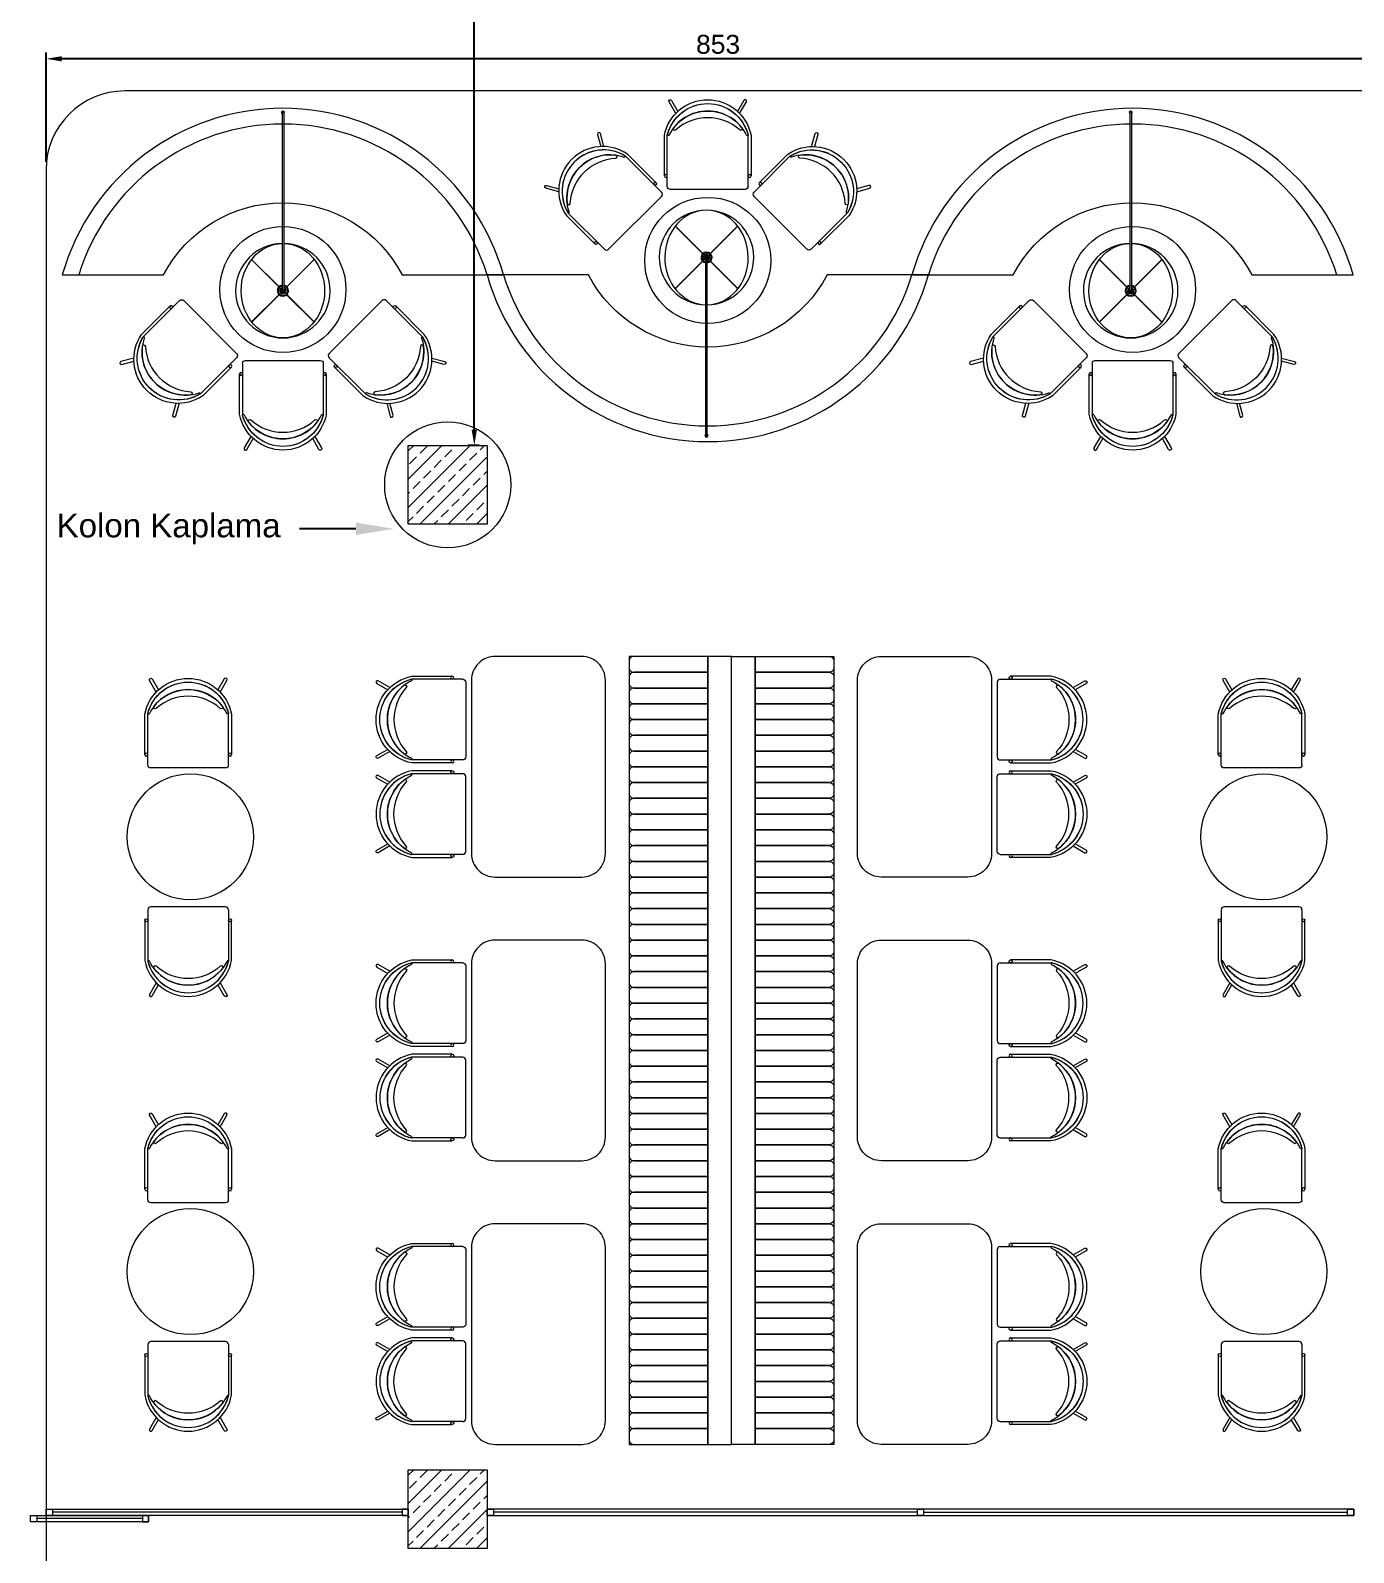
# Model space of a CAD drawing. Header units: millimetres. Extents: x 7998 to 72132, y -12523 to 5591.
# Drawn here: x 65628 to 66468, y -9872 to -8906 of the extents above; entities that cross this region are included whole.
import ezdxf
from ezdxf import colors
from ezdxf.entities.mleader import LeaderData, LeaderLine
from ezdxf.math import Vec2, Vec3

# ---------------------------------------------------------------- set-up
doc = ezdxf.new("R2010")
doc.units = ezdxf.units.MM
doc.layers.add('Xray_Column Scan', color=7, linetype='Continuous', lineweight=13, true_color=0x525252)
for name, color, linetype, lineweight in [('Xray_Concrete Arme Column', 8, 'Continuous', 35), ('Xray_Furniture Temporary', 23, 'Continuous', 15), ('Xray_Text', 253, 'Continuous', 20), ('Xray_Window', 153, 'Continuous', 20)]:
    doc.layers.add(name, color=color, linetype=linetype, lineweight=lineweight)
doc.styles.get("Standard").update_dxf_attribs({"font": 'arial.ttf'})
doc.dimstyles.new('IC OLCU', dxfattribs={"dimtxt": 12, "dimasz": 10, "dimexe": 4, "dimexo": 5, "dimgap": 3, "dimtad": 1, "dimdec": 0, "dimtxsty": 'Standard', "dimcen": 5, "dimdle": 10, "dimclrd": 154, "dimclre": 154, "dimclrt": 151, "dimadec": 0, "dimazin": 0, "dimtfac": 1, "dimtdec": 0, "dimtmove": 0, "dimatfit": 3, "dimfxl": 1, "dimarcsym": 0})

# ---------------------------------------------------------------- blocks, each defined once
blk = doc.blocks.new('SANDALYEÜ')
at = {"layer": 'Xray_Furniture Temporary'}
for p, q in [((55180.1, 5075.6), (55180.1, 5041.3)), ((55232.1, 5077.6), (55182.1, 5077.6)), ((55234.1, 5075.6), (55234.1, 5041.3))]:
    blk.add_line(p, q, dxfattribs=at)
for points in [[(55178.1, 5068.6), (55178.1, 5041.6, 0.827586), (55236.1, 5041.6), (55236.1, 5068.6)], [(55185.8, 5026.8), (55181.3, 5019, 1), (55183, 5018), (55187.2, 5025.4)], [(55228.5, 5026.8), (55233, 5019, -1), (55231.3, 5018), (55227, 5025.4)]]:
    blk.add_lwpolyline(points, format="xyb", dxfattribs=at)
for points in [[(55234.1, 5041, 0.898684), (55233.1, 5041.2, -0.619296), (55181.2, 5041.2, 0.898684), (55180.2, 5041, 0.775257)], [(55185.7, 5037.8, 0.913533), (55184.2, 5036.4, 0.490973), (55230.1, 5036.4, 0.913533), (55228.6, 5037.8, -0.383369)]]:
    blk.add_lwpolyline(points, format="xyb", close=True, dxfattribs=at)
for centre in [(55179.1, 5068.6), (55235.1, 5068.6)]:
    blk.add_circle(centre, 1, dxfattribs=at)
for centre, radius, start, end in [((55182.1, 5075.6), 2, 90, 180), ((55232.1, 5075.6), 2, 0, 90), ((55207.1, 5047.9), 27.8, 193.7703, 346.2297)]:
    blk.add_arc(centre, radius, start, end, dxfattribs=at)
blk = doc.blocks.new('*D2721')
at = {"color": 154, "lineweight": -2, "transparency": 16777216}
for p, q in [((65913.01, -8569.9), (65905.87, -8569.9)), ((65909.87, -9159.9), (65909.87, -8579.9)), ((65913.01, -9169.9), (65905.87, -9169.9))]:
    blk.add_line(p, q, dxfattribs=at)
at = {"color": 154, "transparency": 16777216}
for points in [[(65908.2, -8579.9), (65911.54, -8579.9), (65909.87, -8569.9)], [(65908.2, -9159.9), (65911.54, -9159.9), (65909.87, -9169.9)]]:
    blk.add_solid(points, dxfattribs=at)
at = {"layer": 'Defpoints', "color": 0, "transparency": 16777216}
for p in [(65909.87, -8569.9), (65918.01, -8569.9), (65918.01, -9169.9)]:
    blk.add_point(p, dxfattribs=at)
at = {"color": 151, "lineweight": 0, "transparency": 16777216, "insert": (65900.74, -8869.9), "char_height": 12, "attachment_point": 5, "rotation": 90}
blk.add_mtext('600', dxfattribs=at)
blk = doc.blocks.new('*D2722')
at = {"color": 154, "lineweight": -2, "transparency": 16777216}
for p, q in [((65638.13, -8989.92), (65638.13, -8920.49)), ((66481.01, -8924.49), (65648.13, -8924.49)), ((66491.01, -8943.9), (66491.01, -8920.49))]:
    blk.add_line(p, q, dxfattribs=at)
at = {"color": 154, "transparency": 16777216}
for points in [[(65648.13, -8922.82), (65648.13, -8926.16), (65638.13, -8924.49)], [(66481.01, -8922.82), (66481.01, -8926.16), (66491.01, -8924.49)]]:
    blk.add_solid(points, dxfattribs=at)
at = {"layer": 'Defpoints', "color": 0, "transparency": 16777216}
for p in [(65638.13, -8924.49), (66491.01, -8948.9), (65638.13, -8994.92)]:
    blk.add_point(p, dxfattribs=at)
at = {"color": 151, "lineweight": 0, "transparency": 16777216, "insert": (66064.57, -8915.36), "char_height": 12, "attachment_point": 5}
blk.add_mtext('853', dxfattribs=at)

msp = doc.modelspace()

# ---------------------------------------------------------------- hatches: boundary and pattern name
at = {"layer": 'Xray_Column Scan', "linetype": 'Continuous', "lineweight": 0}
h = msp.add_hatch(dxfattribs=at)
h.set_pattern_fill('ANSI33', color=256, scale=2)
h.set_pattern_definition([(45, (55633.489, -21006.314), (-8.980256, 8.980256), []), (45, (55642.469, -21006.314), (-8.980256, 8.980256), [6.35, -3.175])])
h.paths.add_polyline_path([(65868.01, -9219.9), (65868.01, -9169.9), (65918.01, -9169.9), (65918.01, -9219.9)])
h = msp.add_hatch(dxfattribs=at)
h.set_pattern_fill('ANSI33', color=256, scale=2)
h.set_pattern_definition([(45, (55633.489, -21656.314), (-8.980256, 8.980256), []), (45, (55642.469, -21656.314), (-8.980256, 8.980256), [6.35, -3.175])])
h.paths.add_polyline_path([(65868.01, -9869.9), (65868.01, -9819.9), (65918.01, -9819.9), (65918.01, -9869.9)])

# ---------------------------------------------------------------- linework, layer by layer
at = {"layer": 'Xray_Concrete Arme Column', "linetype": 'Continuous', "lineweight": 0}
for points in [[(65868.01, -9219.9), (65868.01, -9169.9), (65918.01, -9169.9), (65918.01, -9219.9), (65868.01, -9219.9)], [(65868.01, -9869.9), (65868.01, -9819.9), (65918.01, -9819.9), (65918.01, -9869.9), (65868.01, -9869.9)]]:
    msp.add_lwpolyline(points, dxfattribs=at)
at = {"layer": 'Xray_Furniture Temporary', "linetype": 'Continuous', "lineweight": 0}
for p, q in [((65787.94, -8958.59), (65787.94, -9071.59)), ((65788.94, -8958.59), (65788.94, -9071.59)), ((66325.88, -8958.59), (66325.88, -9071.59)), ((66326.88, -8958.59), (66326.88, -9071.59)), ((66037.38, -9030.76), (66054.75, -9048.13)), ((66037.48, -9030.66), (66054.85, -9048.03)), ((66076.98, -9030.67), (66059.61, -9048.04)), ((66077.08, -9030.76), (66059.71, -9048.13)), ((66055.13, -9050.6), (66055.35, -9050.6)), ((66055.53, -9049.81), (66055.33, -9049.71)), ((66055.9, -9049.27), (66055.74, -9049.11)), ((66056.34, -9048.7), (66056.44, -9048.9)), ((66056.73, -9163.64), (66056.73, -9050.64)), ((66057.23, -9048.72), (66057.23, -9048.5)), ((66057.73, -9163.64), (66057.73, -9050.64)), ((66058.02, -9048.9), (66058.12, -9048.7)), ((66058.55, -9049.27), (66058.71, -9049.11)), ((66058.93, -9049.81), (66059.13, -9049.71)), ((66059.1, -9050.6), (66059.33, -9050.6)), ((65785.87, -9069.24), (65768.51, -9051.87)), ((65785.97, -9069.15), (65768.6, -9051.78)), ((65790.91, -9069.15), (65808.28, -9051.79)), ((65791, -9069.25), (65808.37, -9051.88)), ((66054.67, -9052.98), (66037.3, -9070.35)), ((66054.76, -9053.08), (66037.39, -9070.45)), ((66055.33, -9051.49), (66055.53, -9051.39)), ((66055.74, -9052.08), (66055.9, -9051.93)), ((66056.34, -9052.5), (66056.44, -9052.3)), ((66058.02, -9052.3), (66058.12, -9052.5)), ((66058.71, -9052.08), (66058.55, -9051.93)), ((66059.13, -9051.49), (66058.93, -9051.39)), ((66059.7, -9053.07), (66077.07, -9070.44)), ((66059.8, -9052.98), (66077.16, -9070.35)), ((66323.82, -9069.24), (66306.45, -9051.87)), ((66323.91, -9069.15), (66306.54, -9051.78)), ((66328.85, -9069.15), (66346.22, -9051.79)), ((66328.95, -9069.25), (66346.32, -9051.88)), ((65786.95, -9070.14), (65787.11, -9070.3)), ((65787.55, -9069.72), (65787.64, -9069.93)), ((65789.23, -9069.93), (65789.32, -9069.72)), ((65789.92, -9070.14), (65789.76, -9070.3)), ((66324.89, -9070.14), (66325.05, -9070.3)), ((66325.49, -9069.72), (66325.59, -9069.93)), ((66327.17, -9069.93), (66327.27, -9069.72)), ((66327.86, -9070.14), (66327.71, -9070.3)), ((65768.59, -9091.47), (65785.96, -9074.1)), ((65768.69, -9091.57), (65786.06, -9074.2)), ((65786.34, -9071.63), (65786.56, -9071.63)), ((65786.53, -9070.74), (65786.74, -9070.84)), ((65786.74, -9072.42), (65786.53, -9072.52)), ((65787.11, -9072.95), (65786.95, -9073.11)), ((65787.55, -9073.53), (65787.64, -9073.33)), ((65788.44, -9073.5), (65788.44, -9073.73)), ((65789.23, -9073.33), (65789.32, -9073.53)), ((65789.76, -9072.95), (65789.92, -9073.11)), ((65790.34, -9070.74), (65790.14, -9070.84)), ((65790.14, -9072.42), (65790.34, -9072.52)), ((65790.31, -9071.63), (65790.54, -9071.63)), ((65808.19, -9091.56), (65790.82, -9074.19)), ((65808.29, -9091.47), (65790.92, -9074.1)), ((66306.54, -9091.47), (66323.91, -9074.1)), ((66306.63, -9091.57), (66324, -9074.2)), ((66324.28, -9071.63), (66324.5, -9071.63)), ((66324.48, -9070.74), (66324.68, -9070.84)), ((66324.68, -9072.42), (66324.48, -9072.52)), ((66325.05, -9072.95), (66324.89, -9073.11)), ((66325.49, -9073.53), (66325.59, -9073.33)), ((66326.38, -9073.5), (66326.38, -9073.73)), ((66327.17, -9073.33), (66327.27, -9073.53)), ((66327.71, -9072.95), (66327.86, -9073.11)), ((66328.28, -9070.74), (66328.08, -9070.84)), ((66328.08, -9072.42), (66328.28, -9072.52)), ((66328.26, -9071.63), (66328.48, -9071.63)), ((66346.13, -9091.56), (66328.76, -9074.19)), ((66346.23, -9091.47), (66328.86, -9074.1))]:
    msp.add_line(p, q, dxfattribs=at)
for points in [[(65712.7, -9061.65, -0.604423), (65864.17, -9061.65), (65928.44, -9061.65, 0.755536), (65648.44, -9061.65)], [(66251.85, -9061.65, -0.604423), (66403.32, -9061.65), (66467.58, -9061.65, 0.755536), (66187.58, -9061.65)], [(66133.74, -9061.65, -0.604423), (65982.28, -9061.65), (65918.01, -9061.65, 0.755536), (66198.01, -9061.65)]]:
    msp.add_lwpolyline(points, format="xyb", close=True, dxfattribs=at)
at = {"layer": 'Xray_Furniture Temporary', "lineweight": 0}
for points in [[(65978.06, -9303.81), (65923.06, -9303.81, 0.414214), (65908.06, -9318.81), (65908.06, -9428.81, 0.414214), (65923.06, -9443.81), (65978.06, -9443.81, 0.414214), (65993.06, -9428.81), (65993.06, -9318.81, 0.414214)], [(66011.06, -9313.81), (66058.06, -9313.81), (66058.06, -9303.81), (66011.06, -9303.81, 0.414214), (66008.06, -9306.81), (66008.06, -9310.81, 0.414214)], [(66135.06, -9313.81), (66088.06, -9313.81), (66088.06, -9303.81), (66135.06, -9303.81, -0.414214), (66138.06, -9306.81), (66138.06, -9310.81, -0.414214)], [(66168.06, -9303.81), (66223.06, -9303.81, -0.414214), (66238.06, -9318.81), (66238.06, -9428.81, -0.414214), (66223.06, -9443.81), (66168.06, -9443.81, -0.414214), (66153.06, -9428.81), (66153.06, -9318.81, -0.414214)], [(66011.06, -9323.81), (66058.06, -9323.81), (66058.06, -9313.81), (66011.06, -9313.81, 0.414214), (66008.06, -9316.81), (66008.06, -9320.81, 0.414214)], [(66135.06, -9323.81), (66088.06, -9323.81), (66088.06, -9313.81), (66135.06, -9313.81, -0.414214), (66138.06, -9316.81), (66138.06, -9320.81, -0.414214)], [(66011.06, -9333.81), (66058.06, -9333.81), (66058.06, -9323.81), (66011.06, -9323.81, 0.414214), (66008.06, -9326.81), (66008.06, -9330.81, 0.414214)], [(66135.06, -9333.81), (66088.06, -9333.81), (66088.06, -9323.81), (66135.06, -9323.81, -0.414214), (66138.06, -9326.81), (66138.06, -9330.81, -0.414214)], [(66011.06, -9343.81), (66058.06, -9343.81), (66058.06, -9333.81), (66011.06, -9333.81, 0.414214), (66008.06, -9336.81), (66008.06, -9340.81, 0.414214)], [(66135.06, -9343.81), (66088.06, -9343.81), (66088.06, -9333.81), (66135.06, -9333.81, -0.414214), (66138.06, -9336.81), (66138.06, -9340.81, -0.414214)], [(66011.06, -9353.81), (66058.06, -9353.81), (66058.06, -9343.81), (66011.06, -9343.81, 0.414214), (66008.06, -9346.81), (66008.06, -9350.81, 0.414214)], [(66135.06, -9353.81), (66088.06, -9353.81), (66088.06, -9343.81), (66135.06, -9343.81, -0.414214), (66138.06, -9346.81), (66138.06, -9350.81, -0.414214)], [(66011.06, -9363.81), (66058.06, -9363.81), (66058.06, -9353.81), (66011.06, -9353.81, 0.414214), (66008.06, -9356.81), (66008.06, -9360.81, 0.414214)], [(66135.06, -9363.81), (66088.06, -9363.81), (66088.06, -9353.81), (66135.06, -9353.81, -0.414214), (66138.06, -9356.81), (66138.06, -9360.81, -0.414214)], [(66011.06, -9373.81), (66058.06, -9373.81), (66058.06, -9363.81), (66011.06, -9363.81, 0.414214), (66008.06, -9366.81), (66008.06, -9370.81, 0.414214)], [(66135.06, -9373.81), (66088.06, -9373.81), (66088.06, -9363.81), (66135.06, -9363.81, -0.414214), (66138.06, -9366.81), (66138.06, -9370.81, -0.414214)], [(66011.06, -9383.81), (66058.06, -9383.81), (66058.06, -9373.81), (66011.06, -9373.81, 0.414214), (66008.06, -9376.81), (66008.06, -9380.81, 0.414214)], [(66135.06, -9383.81), (66088.06, -9383.81), (66088.06, -9373.81), (66135.06, -9373.81, -0.414214), (66138.06, -9376.81), (66138.06, -9380.81, -0.414214)], [(66011.06, -9393.81), (66058.06, -9393.81), (66058.06, -9383.81), (66011.06, -9383.81, 0.414214), (66008.06, -9386.81), (66008.06, -9390.81, 0.414214)], [(66135.06, -9393.81), (66088.06, -9393.81), (66088.06, -9383.81), (66135.06, -9383.81, -0.414214), (66138.06, -9386.81), (66138.06, -9390.81, -0.414214)], [(66011.06, -9403.81), (66058.06, -9403.81), (66058.06, -9393.81), (66011.06, -9393.81, 0.414214), (66008.06, -9396.81), (66008.06, -9400.81, 0.414214)], [(66135.06, -9403.81), (66088.06, -9403.81), (66088.06, -9393.81), (66135.06, -9393.81, -0.414214), (66138.06, -9396.81), (66138.06, -9400.81, -0.414214)], [(66011.06, -9413.81), (66058.06, -9413.81), (66058.06, -9403.81), (66011.06, -9403.81, 0.414214), (66008.06, -9406.81), (66008.06, -9410.81, 0.414214)], [(66135.06, -9413.81), (66088.06, -9413.81), (66088.06, -9403.81), (66135.06, -9403.81, -0.414214), (66138.06, -9406.81), (66138.06, -9410.81, -0.414214)], [(66011.06, -9423.81), (66058.06, -9423.81), (66058.06, -9413.81), (66011.06, -9413.81, 0.414214), (66008.06, -9416.81), (66008.06, -9420.81, 0.414214)], [(66135.06, -9423.81), (66088.06, -9423.81), (66088.06, -9413.81), (66135.06, -9413.81, -0.414214), (66138.06, -9416.81), (66138.06, -9420.81, -0.414214)], [(66011.06, -9433.81), (66058.06, -9433.81), (66058.06, -9423.81), (66011.06, -9423.81, 0.414214), (66008.06, -9426.81), (66008.06, -9430.81, 0.414214)], [(66135.06, -9433.81), (66088.06, -9433.81), (66088.06, -9423.81), (66135.06, -9423.81, -0.414214), (66138.06, -9426.81), (66138.06, -9430.81, -0.414214)], [(66011.06, -9443.81), (66058.06, -9443.81), (66058.06, -9433.81), (66011.06, -9433.81, 0.414214), (66008.06, -9436.81), (66008.06, -9440.81, 0.414214)], [(66135.06, -9443.81), (66088.06, -9443.81), (66088.06, -9433.81), (66135.06, -9433.81, -0.414214), (66138.06, -9436.81), (66138.06, -9440.81, -0.414214)], [(66011.06, -9453.81), (66058.06, -9453.81), (66058.06, -9443.81), (66011.06, -9443.81, 0.414214), (66008.06, -9446.81), (66008.06, -9450.81, 0.414214)], [(66135.06, -9453.81), (66088.06, -9453.81), (66088.06, -9443.81), (66135.06, -9443.81, -0.414214), (66138.06, -9446.81), (66138.06, -9450.81, -0.414214)], [(66011.06, -9463.81), (66058.06, -9463.81), (66058.06, -9453.81), (66011.06, -9453.81, 0.414214), (66008.06, -9456.81), (66008.06, -9460.81, 0.414214)], [(66135.06, -9463.81), (66088.06, -9463.81), (66088.06, -9453.81), (66135.06, -9453.81, -0.414214), (66138.06, -9456.81), (66138.06, -9460.81, -0.414214)], [(66011.06, -9473.81), (66058.06, -9473.81), (66058.06, -9463.81), (66011.06, -9463.81, 0.414214), (66008.06, -9466.81), (66008.06, -9470.81, 0.414214)], [(66135.06, -9473.81), (66088.06, -9473.81), (66088.06, -9463.81), (66135.06, -9463.81, -0.414214), (66138.06, -9466.81), (66138.06, -9470.81, -0.414214)], [(66011.06, -9483.81), (66058.06, -9483.81), (66058.06, -9473.81), (66011.06, -9473.81, 0.414214), (66008.06, -9476.81), (66008.06, -9480.81, 0.414214)], [(66135.06, -9483.81), (66088.06, -9483.81), (66088.06, -9473.81), (66135.06, -9473.81, -0.414214), (66138.06, -9476.81), (66138.06, -9480.81, -0.414214)], [(65978.06, -9483.81), (65923.06, -9483.81, 0.414214), (65908.06, -9498.81), (65908.06, -9608.81, 0.414214), (65923.06, -9623.81), (65978.06, -9623.81, 0.414214), (65993.06, -9608.81), (65993.06, -9498.81, 0.414214)], [(66011.06, -9493.81), (66058.06, -9493.81), (66058.06, -9483.81), (66011.06, -9483.81, 0.414214), (66008.06, -9486.81), (66008.06, -9490.81, 0.414214)], [(66135.06, -9493.81), (66088.06, -9493.81), (66088.06, -9483.81), (66135.06, -9483.81, -0.414214), (66138.06, -9486.81), (66138.06, -9490.81, -0.414214)], [(66168.06, -9483.81), (66223.06, -9483.81, -0.414214), (66238.06, -9498.81), (66238.06, -9608.81, -0.414214), (66223.06, -9623.81), (66168.06, -9623.81, -0.414214), (66153.06, -9608.81), (66153.06, -9498.81, -0.414214)], [(66011.06, -9503.81), (66058.06, -9503.81), (66058.06, -9493.81), (66011.06, -9493.81, 0.414214), (66008.06, -9496.81), (66008.06, -9500.81, 0.414214)], [(66135.06, -9503.81), (66088.06, -9503.81), (66088.06, -9493.81), (66135.06, -9493.81, -0.414214), (66138.06, -9496.81), (66138.06, -9500.81, -0.414214)], [(66011.06, -9513.81), (66058.06, -9513.81), (66058.06, -9503.81), (66011.06, -9503.81, 0.414214), (66008.06, -9506.81), (66008.06, -9510.81, 0.414214)], [(66135.06, -9513.81), (66088.06, -9513.81), (66088.06, -9503.81), (66135.06, -9503.81, -0.414214), (66138.06, -9506.81), (66138.06, -9510.81, -0.414214)], [(66011.06, -9523.81), (66058.06, -9523.81), (66058.06, -9513.81), (66011.06, -9513.81, 0.414214), (66008.06, -9516.81), (66008.06, -9520.81, 0.414214)], [(66135.06, -9523.81), (66088.06, -9523.81), (66088.06, -9513.81), (66135.06, -9513.81, -0.414214), (66138.06, -9516.81), (66138.06, -9520.81, -0.414214)], [(66011.06, -9533.81), (66058.06, -9533.81), (66058.06, -9523.81), (66011.06, -9523.81, 0.414214), (66008.06, -9526.81), (66008.06, -9530.81, 0.414214)], [(66135.06, -9533.81), (66088.06, -9533.81), (66088.06, -9523.81), (66135.06, -9523.81, -0.414214), (66138.06, -9526.81), (66138.06, -9530.81, -0.414214)], [(66011.06, -9543.81), (66058.06, -9543.81), (66058.06, -9533.81), (66011.06, -9533.81, 0.414214), (66008.06, -9536.81), (66008.06, -9540.81, 0.414214)], [(66135.06, -9543.81), (66088.06, -9543.81), (66088.06, -9533.81), (66135.06, -9533.81, -0.414214), (66138.06, -9536.81), (66138.06, -9540.81, -0.414214)], [(66011.06, -9553.81), (66058.06, -9553.81), (66058.06, -9543.81), (66011.06, -9543.81, 0.414214), (66008.06, -9546.81), (66008.06, -9550.81, 0.414214)], [(66135.06, -9553.81), (66088.06, -9553.81), (66088.06, -9543.81), (66135.06, -9543.81, -0.414214), (66138.06, -9546.81), (66138.06, -9550.81, -0.414214)], [(66011.06, -9563.81), (66058.06, -9563.81), (66058.06, -9553.81), (66011.06, -9553.81, 0.414214), (66008.06, -9556.81), (66008.06, -9560.81, 0.414214)], [(66135.06, -9563.81), (66088.06, -9563.81), (66088.06, -9553.81), (66135.06, -9553.81, -0.414214), (66138.06, -9556.81), (66138.06, -9560.81, -0.414214)], [(66011.06, -9573.81), (66058.06, -9573.81), (66058.06, -9563.81), (66011.06, -9563.81, 0.414214), (66008.06, -9566.81), (66008.06, -9570.81, 0.414214)], [(66135.06, -9573.81), (66088.06, -9573.81), (66088.06, -9563.81), (66135.06, -9563.81, -0.414214), (66138.06, -9566.81), (66138.06, -9570.81, -0.414214)], [(66011.06, -9583.81), (66058.06, -9583.81), (66058.06, -9573.81), (66011.06, -9573.81, 0.414214), (66008.06, -9576.81), (66008.06, -9580.81, 0.414214)], [(66135.06, -9583.81), (66088.06, -9583.81), (66088.06, -9573.81), (66135.06, -9573.81, -0.414214), (66138.06, -9576.81), (66138.06, -9580.81, -0.414214)], [(66011.06, -9593.81), (66058.06, -9593.81), (66058.06, -9583.81), (66011.06, -9583.81, 0.414214), (66008.06, -9586.81), (66008.06, -9590.81, 0.414214)], [(66135.06, -9593.81), (66088.06, -9593.81), (66088.06, -9583.81), (66135.06, -9583.81, -0.414214), (66138.06, -9586.81), (66138.06, -9590.81, -0.414214)], [(66011.06, -9603.81), (66058.06, -9603.81), (66058.06, -9593.81), (66011.06, -9593.81, 0.414214), (66008.06, -9596.81), (66008.06, -9600.81, 0.414214)], [(66135.06, -9603.81), (66088.06, -9603.81), (66088.06, -9593.81), (66135.06, -9593.81, -0.414214), (66138.06, -9596.81), (66138.06, -9600.81, -0.414214)], [(66011.06, -9613.81), (66058.06, -9613.81), (66058.06, -9603.81), (66011.06, -9603.81, 0.414214), (66008.06, -9606.81), (66008.06, -9610.81, 0.414214)], [(66135.06, -9613.81), (66088.06, -9613.81), (66088.06, -9603.81), (66135.06, -9603.81, -0.414214), (66138.06, -9606.81), (66138.06, -9610.81, -0.414214)], [(66011.06, -9623.81), (66058.06, -9623.81), (66058.06, -9613.81), (66011.06, -9613.81, 0.414214), (66008.06, -9616.81), (66008.06, -9620.81, 0.414214)], [(66135.06, -9623.81), (66088.06, -9623.81), (66088.06, -9613.81), (66135.06, -9613.81, -0.414214), (66138.06, -9616.81), (66138.06, -9620.81, -0.414214)], [(66011.06, -9633.81), (66058.06, -9633.81), (66058.06, -9623.81), (66011.06, -9623.81, 0.414214), (66008.06, -9626.81), (66008.06, -9630.81, 0.414214)], [(66135.06, -9633.81), (66088.06, -9633.81), (66088.06, -9623.81), (66135.06, -9623.81, -0.414214), (66138.06, -9626.81), (66138.06, -9630.81, -0.414214)], [(66011.06, -9643.81), (66058.06, -9643.81), (66058.06, -9633.81), (66011.06, -9633.81, 0.414214), (66008.06, -9636.81), (66008.06, -9640.81, 0.414214)], [(66135.06, -9643.81), (66088.06, -9643.81), (66088.06, -9633.81), (66135.06, -9633.81, -0.414214), (66138.06, -9636.81), (66138.06, -9640.81, -0.414214)], [(66011.06, -9653.81), (66058.06, -9653.81), (66058.06, -9643.81), (66011.06, -9643.81, 0.414214), (66008.06, -9646.81), (66008.06, -9650.81, 0.414214)], [(66135.06, -9653.81), (66088.06, -9653.81), (66088.06, -9643.81), (66135.06, -9643.81, -0.414214), (66138.06, -9646.81), (66138.06, -9650.81, -0.414214)], [(66011.06, -9663.81), (66058.06, -9663.81), (66058.06, -9653.81), (66011.06, -9653.81, 0.414214), (66008.06, -9656.81), (66008.06, -9660.81, 0.414214)], [(66135.06, -9663.81), (66088.06, -9663.81), (66088.06, -9653.81), (66135.06, -9653.81, -0.414214), (66138.06, -9656.81), (66138.06, -9660.81, -0.414214)], [(65978.06, -9663.81), (65923.06, -9663.81, 0.414214), (65908.06, -9678.81), (65908.06, -9788.81, 0.414214), (65923.06, -9803.81), (65978.06, -9803.81, 0.414214), (65993.06, -9788.81), (65993.06, -9678.81, 0.414214)], [(66011.06, -9673.81), (66058.06, -9673.81), (66058.06, -9663.81), (66011.06, -9663.81, 0.414214), (66008.06, -9666.81), (66008.06, -9670.81, 0.414214)], [(66135.06, -9673.81), (66088.06, -9673.81), (66088.06, -9663.81), (66135.06, -9663.81, -0.414214), (66138.06, -9666.81), (66138.06, -9670.81, -0.414214)], [(66168.06, -9663.81), (66223.06, -9663.81, -0.414214), (66238.06, -9678.81), (66238.06, -9788.81, -0.414214), (66223.06, -9803.81), (66168.06, -9803.81, -0.414214), (66153.06, -9788.81), (66153.06, -9678.81, -0.414214)], [(66011.06, -9683.81), (66058.06, -9683.81), (66058.06, -9673.81), (66011.06, -9673.81, 0.414214), (66008.06, -9676.81), (66008.06, -9680.81, 0.414214)], [(66135.06, -9683.81), (66088.06, -9683.81), (66088.06, -9673.81), (66135.06, -9673.81, -0.414214), (66138.06, -9676.81), (66138.06, -9680.81, -0.414214)], [(66011.06, -9693.81), (66058.06, -9693.81), (66058.06, -9683.81), (66011.06, -9683.81, 0.414214), (66008.06, -9686.81), (66008.06, -9690.81, 0.414214)], [(66135.06, -9693.81), (66088.06, -9693.81), (66088.06, -9683.81), (66135.06, -9683.81, -0.414214), (66138.06, -9686.81), (66138.06, -9690.81, -0.414214)], [(66011.06, -9703.81), (66058.06, -9703.81), (66058.06, -9693.81), (66011.06, -9693.81, 0.414214), (66008.06, -9696.81), (66008.06, -9700.81, 0.414214)], [(66135.06, -9703.81), (66088.06, -9703.81), (66088.06, -9693.81), (66135.06, -9693.81, -0.414214), (66138.06, -9696.81), (66138.06, -9700.81, -0.414214)], [(66011.06, -9713.81), (66058.06, -9713.81), (66058.06, -9703.81), (66011.06, -9703.81, 0.414214), (66008.06, -9706.81), (66008.06, -9710.81, 0.414214)], [(66135.06, -9713.81), (66088.06, -9713.81), (66088.06, -9703.81), (66135.06, -9703.81, -0.414214), (66138.06, -9706.81), (66138.06, -9710.81, -0.414214)], [(66011.06, -9723.81), (66058.06, -9723.81), (66058.06, -9713.81), (66011.06, -9713.81, 0.414214), (66008.06, -9716.81), (66008.06, -9720.81, 0.414214)], [(66135.06, -9723.81), (66088.06, -9723.81), (66088.06, -9713.81), (66135.06, -9713.81, -0.414214), (66138.06, -9716.81), (66138.06, -9720.81, -0.414214)], [(66011.06, -9733.81), (66058.06, -9733.81), (66058.06, -9723.81), (66011.06, -9723.81, 0.414214), (66008.06, -9726.81), (66008.06, -9730.81, 0.414214)], [(66135.06, -9733.81), (66088.06, -9733.81), (66088.06, -9723.81), (66135.06, -9723.81, -0.414214), (66138.06, -9726.81), (66138.06, -9730.81, -0.414214)], [(66011.06, -9743.81), (66058.06, -9743.81), (66058.06, -9733.81), (66011.06, -9733.81, 0.414214), (66008.06, -9736.81), (66008.06, -9740.81, 0.414214)], [(66135.06, -9743.81), (66088.06, -9743.81), (66088.06, -9733.81), (66135.06, -9733.81, -0.414214), (66138.06, -9736.81), (66138.06, -9740.81, -0.414214)], [(66011.06, -9753.81), (66058.06, -9753.81), (66058.06, -9743.81), (66011.06, -9743.81, 0.414214), (66008.06, -9746.81), (66008.06, -9750.81, 0.414214)], [(66135.06, -9753.81), (66088.06, -9753.81), (66088.06, -9743.81), (66135.06, -9743.81, -0.414214), (66138.06, -9746.81), (66138.06, -9750.81, -0.414214)], [(66011.06, -9763.81), (66058.06, -9763.81), (66058.06, -9753.81), (66011.06, -9753.81, 0.414214), (66008.06, -9756.81), (66008.06, -9760.81, 0.414214)], [(66135.06, -9763.81), (66088.06, -9763.81), (66088.06, -9753.81), (66135.06, -9753.81, -0.414214), (66138.06, -9756.81), (66138.06, -9760.81, -0.414214)], [(66011.06, -9773.81), (66058.06, -9773.81), (66058.06, -9763.81), (66011.06, -9763.81, 0.414214), (66008.06, -9766.81), (66008.06, -9770.81, 0.414214)], [(66135.06, -9773.81), (66088.06, -9773.81), (66088.06, -9763.81), (66135.06, -9763.81, -0.414214), (66138.06, -9766.81), (66138.06, -9770.81, -0.414214)], [(66011.06, -9783.81), (66058.06, -9783.81), (66058.06, -9773.81), (66011.06, -9773.81, 0.414214), (66008.06, -9776.81), (66008.06, -9780.81, 0.414214)], [(66135.06, -9783.81), (66088.06, -9783.81), (66088.06, -9773.81), (66135.06, -9773.81, -0.414214), (66138.06, -9776.81), (66138.06, -9780.81, -0.414214)], [(66011.06, -9793.81), (66058.06, -9793.81), (66058.06, -9783.81), (66011.06, -9783.81, 0.414214), (66008.06, -9786.81), (66008.06, -9790.81, 0.414214)], [(66135.06, -9793.81), (66088.06, -9793.81), (66088.06, -9783.81), (66135.06, -9783.81, -0.414214), (66138.06, -9786.81), (66138.06, -9790.81, -0.414214)], [(66011.06, -9803.81), (66058.06, -9803.81), (66058.06, -9793.81), (66011.06, -9793.81, 0.414214), (66008.06, -9796.81), (66008.06, -9800.81, 0.414214)], [(66135.06, -9803.81), (66088.06, -9803.81), (66088.06, -9793.81), (66135.06, -9793.81, -0.414214), (66138.06, -9796.81), (66138.06, -9800.81, -0.414214)]]:
    msp.add_lwpolyline(points, format="xyb", close=True, dxfattribs=at)
for points in [[(66008.06, -9803.81), (66073.06, -9803.81), (66073.06, -9303.81), (66008.06, -9303.81)], [(66058.06, -9803.81), (66073.06, -9803.81), (66073.06, -9303.81), (66058.06, -9303.81)], [(66138.06, -9803.81), (66073.06, -9803.81), (66073.06, -9303.81), (66138.06, -9303.81)], [(66088.06, -9803.81), (66073.06, -9803.81), (66073.06, -9303.81), (66088.06, -9303.81)]]:
    msp.add_lwpolyline(points, close=True, dxfattribs=at)
at = {"layer": 'Xray_Furniture Temporary', "linetype": 'Continuous', "lineweight": 0}
for centre in [(66058.01, -9052.43), (65788.44, -9070.88), (66327.58, -9070.88), (65729.71, -9418.25), (66410.84, -9418.25), (65729.71, -9694.16), (66410.84, -9694.16)]:
    msp.add_circle(centre, 40, dxfattribs=at)
at = {"layer": 'Xray_Furniture Temporary', "lineweight": 0, "transparency": 33554610}
msp.add_circle((65893.01, -9194.9), 40, dxfattribs=at)
at = {"layer": 'Xray_Furniture Temporary', "linetype": 'Continuous', "lineweight": 0}
for centre, radius, start, end in [((65788.44, -8958.63), 1, 2.5074, 177.4926), ((65788.44, -8958.55), 1, 182.51361, 240.03182), ((65788.44, -8958.64), 0.503, 5.85308, 174.14692), ((65788.44, -8958.55), 1, 299.96818, 357.48639), ((66326.38, -8958.63), 1, 2.5074, 177.4926), ((66326.38, -8958.55), 1, 182.51361, 240.03182), ((66326.38, -8958.64), 0.503, 5.85308, 174.14692), ((66326.38, -8958.55), 1, 299.96818, 357.48639), ((65788.44, -9101.42), 135.54, 17.05957, 162.94043), ((66327.58, -9101.42), 135.54, 17.05957, 162.94043), ((66057.23, -9050.6), 30, 270.95497, 269.04503), ((65788.44, -9071.63), 30, 90.95497, 89.04503), ((66057.23, -9050.6), 3.5, 278.21321, 261.78679), ((66057.23, -9050.6), 3.03, 279.50697, 260.49303), ((66057.23, -9050.6), 2.1, 155, 180), ((66057.23, -9050.6), 1.88, 180, 205), ((66057.23, -9050.6), 1.88, 135, 155), ((66057.23, -9050.6), 1.68, 287.34758, 252.65242), ((66057.23, -9050.6), 2.1, 115, 135), ((66057.23, -9050.6), 1.29, 292.75051, 247.24949), ((66057.23, -9050.6), 0.946, 301.90532, 238.09468), ((66057.23, -9050.6), 1.88, 90, 115), ((66057.23, -9050.6), 0.502, 355.49062, 184.50938), ((66057.23, -9050.6), 2.1, 65, 90), ((66057.23, -9050.6), 1.88, 45, 65), ((66057.23, -9050.6), 2.1, 25, 45), ((66057.23, -9050.6), 1.88, 0, 25), ((66057.23, -9050.6), 2.1, 335, 0), ((66326.38, -9071.63), 30, 90.95497, 89.04503), ((66057.23, -9050.6), 2.1, 205, 225), ((66057.23, -9050.6), 1.88, 225, 245), ((66057.23, -9050.6), 2.1, 245, 256.22659), ((66057.23, -9050.6), 1.88, 285.4575, 295), ((66057.23, -9050.6), 2.1, 295, 315), ((66057.23, -9050.6), 1.88, 315, 335), ((65788.44, -9071.63), 3.5, 98.21321, 81.78679), ((65788.44, -9071.63), 3.03, 99.50697, 80.49303), ((65788.44, -9071.63), 2.1, 135, 155), ((65788.44, -9071.63), 1.68, 107.34758, 72.65242), ((65788.44, -9071.63), 1.88, 115, 135), ((65788.44, -9071.63), 1.29, 112.75051, 67.24949), ((65788.44, -9071.63), 2.1, 103.77341, 115), ((65788.44, -9071.63), 1.88, 65, 74.5425), ((65788.44, -9071.63), 2.1, 45, 65), ((65788.44, -9071.63), 1.88, 25, 45), ((66058.01, -9021.89), 135.54, 197.05957, 342.94043), ((66326.38, -9071.63), 3.5, 98.21321, 81.78679), ((66326.38, -9071.63), 3.03, 99.50697, 80.49303), ((66326.38, -9071.63), 2.1, 135, 155), ((66326.38, -9071.63), 1.68, 107.34758, 72.65242), ((66326.38, -9071.63), 1.88, 115, 135), ((66326.38, -9071.63), 1.29, 112.75051, 67.24949), ((66326.38, -9071.63), 2.1, 103.77341, 115), ((66326.38, -9071.63), 1.88, 65, 74.5425), ((66326.38, -9071.63), 2.1, 45, 65), ((66326.38, -9071.63), 1.88, 25, 45), ((65788.44, -9071.63), 2.1, 180, 205), ((65788.44, -9071.63), 1.88, 155, 180), ((65788.44, -9071.63), 1.88, 205, 225), ((65788.44, -9071.63), 2.1, 225, 245), ((65788.44, -9071.63), 0.946, 121.90532, 58.09468), ((65788.44, -9071.63), 1.88, 245, 270), ((65788.44, -9071.63), 0.502, 175.49062, 4.50938), ((65788.44, -9071.63), 2.1, 270, 295), ((65788.44, -9071.63), 1.88, 295, 315), ((65788.44, -9071.63), 2.1, 315, 335), ((65788.44, -9071.63), 1.88, 335, 0), ((65788.44, -9071.63), 2.1, 0, 25), ((66326.38, -9071.63), 2.1, 180, 205), ((66326.38, -9071.63), 1.88, 155, 180), ((66326.38, -9071.63), 1.88, 205, 225), ((66326.38, -9071.63), 2.1, 225, 245), ((66326.38, -9071.63), 0.946, 121.90532, 58.09468), ((66326.38, -9071.63), 1.88, 245, 270), ((66326.38, -9071.63), 0.502, 175.49062, 4.50938), ((66326.38, -9071.63), 2.1, 270, 295), ((66326.38, -9071.63), 1.88, 295, 315), ((66326.38, -9071.63), 2.1, 315, 335), ((66326.38, -9071.63), 1.88, 335, 0), ((66326.38, -9071.63), 2.1, 0, 25), ((66057.23, -9163.68), 1, 119.96818, 177.48639), ((66057.23, -9163.59), 1, 182.5074, 357.4926), ((66057.23, -9163.59), 0.503, 185.85308, 354.14692), ((66057.23, -9163.68), 1, 2.51361, 60.03182)]:
    msp.add_arc(centre, radius, start, end, dxfattribs=at)
msp.add_ellipse((66057.23, -9050.6), major_axis=(0, -30), ratio=0.882006, start_param=0.018899, end_param=6.264287, dxfattribs=at)
at = {"layer": 'Xray_Furniture Temporary', "linetype": 'Continuous', "lineweight": 0, "extrusion": (0, 0, -1)}
for centre in [(65788.44, -9071.63), (66326.38, -9071.63)]:
    msp.add_ellipse(centre, major_axis=(0, 30), ratio=0.882006, start_param=0.018899, end_param=6.264287, dxfattribs=at)
at = {"layer": 'Xray_Window', "lineweight": 0}
for p, q in [((65699.24, -9850.9), (65632.24, -9850.9)), ((65864.01, -9846.9), (65642.24, -9846.9)), ((66191.01, -9846.9), (65922.01, -9846.9)), ((66195.01, -9846.9), (66464.01, -9846.9))]:
    msp.add_line(p, q, dxfattribs=at)
msp.add_lwpolyline([(66491.01, -8944.9), (65688.12, -8944.92, 0.414206), (65638.13, -8994.92), (65638.13, -10504.9)], format="xyb", dxfattribs=at)
for points in [[(65628.24, -9852.9), (65628.24, -9848.9), (65703.24, -9848.9), (65703.24, -9852.9)], [(65628.24, -9848.9), (65632.24, -9848.9), (65632.24, -9852.9), (65628.24, -9852.9)], [(65638.24, -9848.9), (65638.24, -9844.9), (65868.01, -9844.9), (65868.01, -9848.9)], [(65638.24, -9844.9), (65642.24, -9844.9), (65642.24, -9848.9), (65638.24, -9848.9)], [(65703.24, -9848.9), (65699.24, -9848.9), (65699.24, -9852.9), (65703.24, -9852.9)], [(65868.01, -9844.9), (65864.01, -9844.9), (65864.01, -9848.9), (65868.01, -9848.9)], [(66468.01, -9848.9), (66468.01, -9844.9), (65918.01, -9844.9), (65918.01, -9848.9)], [(65922.01, -9848.9), (65918.01, -9848.9), (65918.01, -9844.9), (65922.01, -9844.9)], [(66195.01, -9848.9), (66191.01, -9848.9), (66191.01, -9844.9), (66195.01, -9844.9)], [(66468.01, -9848.9), (66464.01, -9848.9), (66464.01, -9844.9), (66468.01, -9844.9)]]:
    msp.add_lwpolyline(points, close=True, dxfattribs=at)

# ---------------------------------------------------------------- block references
at = {"layer": 'Xray_Furniture Temporary', "linetype": 'Continuous', "lineweight": 0}
for p, xscale, yscale, zscale, rotation in [((13706.41, -4192.43), -0.9482758620689659, 0.9482758620689659, 0.9482758620689659, 180), ((99625.33, 31394.25), 0.9482758620689659, 0.9482758620689659, 0.9482758620689659, 225.0000000000001), ((32490.69, 31394.25), -0.9482758620689659, 0.9482758620689659, 0.9482758620689659, 134.9999999999999), ((99355.75, -49517.56), -0.9482758620689659, 0.9482758620689659, 0.9482758620689659, 314.9999999999998), ((32221.12, -49517.56), 0.9482758620689659, 0.9482758620689659, 0.9482758620689659, 45.00000000000016), ((99894.9, -49517.56), -0.9482758620689661, 0.9482758620689659, 0.9482758620689659, 314.9999999999999), ((32760.27, -49517.56), 0.9482758620689659, 0.9482758620689659, 0.9482758620689659, 45.00000000000016), ((13376.76, -4559.54), -0.9482758620689627, 0.9482758620689653, 0.9482758620689653, 179.9999440428496), ((61089.5, -61695.41), -0.9482758620689659, 0.9482758620689659, 0.9482758620689659, 270), ((71056.63, -61695.41), 0.9482758620689659, 0.9482758620689659, 0.9482758620689659, 90.00000000000001), ((14057.89, -4559.54), -0.9482758620689625, 0.9482758620689653, 0.9482758620689653, 179.9999440428496), ((61089.5, 42947.79), 0.9482758620689659, 0.9482758620689659, 0.9482758620689659, 270), ((71056.63, 42947.79), -0.9482758620689659, 0.9482758620689659, 0.9482758620689659, 90), ((13376.75, -14277.55), 0.9482758620689626, 0.9482758620689626, 0.9482758620689626, 359.9999440428494), ((14057.88, -14277.55), 0.9482758620689624, 0.9482758620689624, 0.9482758620689624, 359.9999440428494), ((61089.5, -61875.41), -0.9482758620689659, 0.9482758620689659, 0.9482758620689659, 270), ((71056.63, -61875.41), 0.9482758620689659, 0.9482758620689659, 0.9482758620689659, 90.00000000000001), ((61089.5, 42767.79), 0.9482758620689659, 0.9482758620689659, 0.9482758620689659, 270), ((71056.63, 42767.79), -0.9482758620689659, 0.9482758620689659, 0.9482758620689659, 90), ((13376.76, -4835.45), -0.9482758620689626, 0.9482758620689653, 0.9482758620689653, 179.9999440428496), ((14057.89, -4835.45), -0.9482758620689624, 0.9482758620689653, 0.9482758620689653, 179.9999440428496), ((61089.5, -62055.41), -0.9482758620689659, 0.9482758620689659, 0.9482758620689659, 270), ((71056.63, -62055.41), 0.9482758620689659, 0.9482758620689659, 0.9482758620689659, 90.00000000000001), ((61089.5, 42587.79), 0.9482758620689659, 0.9482758620689659, 0.9482758620689659, 270), ((71056.63, 42587.79), -0.9482758620689659, 0.9482758620689659, 0.9482758620689659, 90), ((13376.75, -14553.46), 0.9482758620689625, 0.9482758620689625, 0.9482758620689625, 359.9999440428494), ((14057.88, -14553.46), 0.9482758620689623, 0.9482758620689623, 0.9482758620689623, 359.9999440428494)]:
    msp.add_blockref('SANDALYEÜ', p, dxfattribs=dict(at, xscale=xscale, yscale=yscale, zscale=zscale, rotation=rotation))
at = {"layer": 'Xray_Furniture Temporary', "linetype": 'Continuous', "lineweight": 0, "xscale": -0.9482758620689659, "yscale": 0.9482758620689659, "zscale": 0.9482758620689659}
for p in [(118140.03, -13930.88), (118679.18, -13930.88)]:
    msp.add_blockref('SANDALYEÜ', p, dxfattribs=at)

# ---------------------------------------------------------------- dimensions: what is measured, and where the dimension line sits
at = {"lineweight": 0}
dim = msp.add_linear_dim(base=(65909.87, -8569.9), p1=(65918.01, -9169.9), p2=(65918.01, -8569.9), angle=90, dimstyle='IC OLCU', dxfattribs=at)
dim.commit()
dim.dimension.update_dxf_attribs({"geometry": '*D2721', "text_midpoint": (65900.74, -8869.9)})
dim = msp.add_linear_dim(base=(65638.13, -8924.49), p1=(66491.01, -8948.9), p2=(65638.13, -8994.92), dimstyle='IC OLCU', dxfattribs=at)
dim.commit()
dim.dimension.update_dxf_attribs({"geometry": '*D2722', "text_midpoint": (66064.57, -8915.36)})

# ---------------------------------------------------------------- leaders
at = {"layer": 'Xray_Text', "linetype": 'Continuous', "lineweight": 0}
ml = msp.add_multileader_mtext('Standard', dxfattribs=at)
ml.set_content('Kolon Kaplama', color=256)
ml.set_leader_properties()
ml.build(insert=Vec2(0, 0))
ml.multileader.update_dxf_attribs({"arrow_head_size": 24})
ctx = ml.context
ctx.base_point, ctx.char_height, ctx.arrow_head_size, ctx.landing_gap_size, ctx.plane_origin = Vec3(65635.27, -9222.75), 15, 24, 12, Vec3(65858.77, -9312.57)
ctx.text_align_type = 2
notes = []
notes.append((ctx, [(0, (1, 1, 0), (65805.81, -9222.75), (-1, 0), 6.84, [(0, [(65858.77, -9222.75)], 0, [])])]))
ctx.mtext.insert, ctx.mtext.alignment, ctx.mtext.flow_direction = Vec3(65786.97, -9213.17), 3, 5
for ctx, leaders in notes:
    for number, flags, end, landing, length, lines in leaders:
        leader = LeaderData()
        leader.index, (leader.has_last_leader_line, leader.has_dogleg_vector, leader.attachment_direction) = number, flags
        leader.last_leader_point, leader.dogleg_vector, leader.dogleg_length = Vec3(end), Vec3(landing), length
        for number, points, colour, breaks in lines:
            line = LeaderLine()
            line.index, line.vertices, line.color, line.breaks = number, Vec3.list(points), colors.encode_raw_color(colour), breaks
            leader.lines.append(line)
        ctx.leaders.append(leader)

doc.saveas('drawing.dxf')
